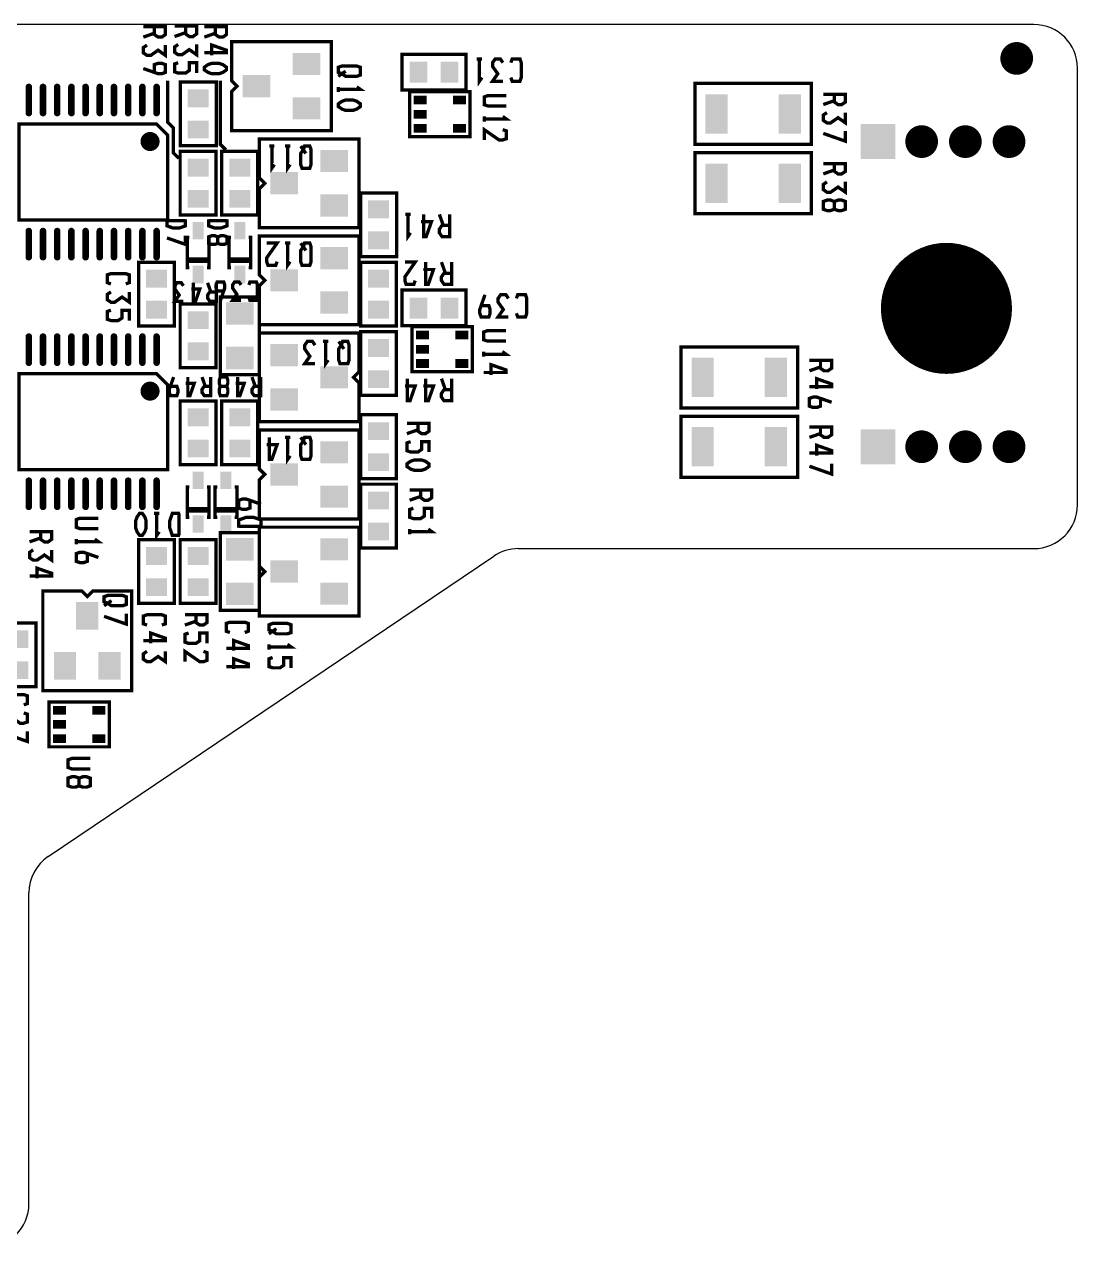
# Model space of a CAD drawing. Extents: x -72 to 72, y -78 to 50.
# Drawn here: x 23.8 to 72, y -72 to -16 of the extents above; entities that cross this region are included whole.
import ezdxf

# ---------------------------------------------------------------- set-up
doc = ezdxf.new("R2010")
doc.units = 0
doc.header["$MEASUREMENT"] = 0
doc.layers.get('0').update_dxf_attribs({"linetype": 'CONTINUOUS'})
for name, color, linetype in [('22-303-0_DRD', 7, 'CONTINUOUS'), ('22-303-0_SMB', 254, 'CONTINUOUS'), ('22-303-0_SSB', 1, 'CONTINUOUS')]:
    doc.layers.add(name, color=color, linetype=linetype)

# ---------------------------------------------------------------- blocks, each defined once
blk = doc.blocks.new('RECTANGLE_1')
blk.add_solid([(0.63627, 0.51308), (0.63627, -0.51308), (-0.63627, 0.51308), (-0.63627, -0.51308)])
blk = doc.blocks.new('RECTANGLE_6')
blk.add_solid([(0.508, 0.9017), (0.508, -0.9017), (-0.508, 0.9017), (-0.508, -0.9017)])
blk = doc.blocks.new('RECTANGLE_7')
blk.add_solid([(0.4826, 0.4064), (0.4826, -0.4064), (-0.4826, 0.4064), (-0.4826, -0.4064)])
blk = doc.blocks.new('RECTANGLE_9')
blk.add_solid([(0.4064, 0.4826), (0.4064, -0.4826), (-0.4064, 0.4826), (-0.4064, -0.4826)])
blk = doc.blocks.new('ROUND_19')
at = {"const_width": 0.7493}
blk.add_lwpolyline([(-0.37465, 0, 1), (0.37465, 0, 1)], format="xyb", close=True, dxfattribs=at)
blk = doc.blocks.new('SQUARE_20')
blk.add_solid([(0.8001, 0.8001), (0.8001, -0.8001), (-0.8001, 0.8001), (-0.8001, -0.8001)])
blk = doc.blocks.new('ROUND_28')
at = {"const_width": 2.99974}
blk.add_lwpolyline([(-1.49987, 0, 1), (1.49987, 0, 1)], format="xyb", close=True, dxfattribs=at)
blk = doc.blocks.new('RECTANGLE_36')
blk.add_solid([(0.508, 0.635), (0.508, -0.635), (-0.508, 0.635), (-0.508, -0.635)])
blk = doc.blocks.new('RECTANGLE_54')
blk.add_solid([(0.25019, 0.40005), (0.25019, -0.40005), (-0.25019, 0.40005), (-0.25019, -0.40005)])
blk = doc.blocks.new('RECTANGLE_56')
blk.add_solid([(0.635, 0.508), (0.635, -0.508), (-0.635, 0.508), (-0.635, -0.508)])
blk = doc.blocks.new('RECTANGLE_58')
blk.add_solid([(0.29972, 0.19939), (0.29972, -0.19939), (-0.29972, 0.19939), (-0.29972, -0.19939)])
blk = doc.blocks.new('OBLONG_60')
at = {"const_width": 0.29972}
blk.add_lwpolyline([(0, 0.59944), (0, -0.59944)], dxfattribs=at)
at = {"const_width": 0.14986}
for points in [[(-0.07493, 0.59944, 1), (0.07493, 0.59944, 1)], [(-0.07493, -0.59944, 1), (0.07493, -0.59944, 1)]]:
    blk.add_lwpolyline(points, format="xyb", close=True, dxfattribs=at)

msp = doc.modelspace()

# ---------------------------------------------------------------- linework, layer by layer
at = {"layer": '22-303-0_DRD'}
for p, q in [((70, -16.042), (-70, -16.042)), ((71.999, -38.041), (71.999, -18.041)), ((46.401, -40.043), (70, -40.043)), ((24.882, -54.142), (45.281, -40.383)), ((24, -70.043), (24, -55.801))]:
    msp.add_line(p, q, dxfattribs=at)
for centre, radius, start, end in [((70, -18.041), 1.999, 360, 90), ((70, -38.041), 1.999, 270, 0), ((46.401, -42.042), 2.001, 90, 124.0329), ((25.999, -55.801), 1.999, 123.9727, 180.0001), ((21.999, -70.043), 2.002, 270, 0)]:
    msp.add_arc(centre, radius, start, end, dxfattribs=at)
at = {"layer": '22-303-0_SSB', "const_width": 0.152}
for points in [[(29.743, -16.147), (29.743, -16.502), (29.914, -16.622), (30.084, -16.622), (30.251, -16.502), (30.251, -16.147), (29.235, -16.147)], [(31.173, -16.119), (31.173, -16.474), (31.341, -16.594), (31.511, -16.594), (31.681, -16.474), (31.681, -16.119), (30.665, -16.119)], [(32.537, -16.147), (32.537, -16.502), (32.708, -16.622), (32.878, -16.622), (33.045, -16.502), (33.045, -16.147), (32.029, -16.147)], [(29.743, -16.444), (29.235, -16.622)], [(31.173, -16.416), (30.665, -16.594)], [(32.537, -16.444), (32.029, -16.622)], [(37.846, -20.899), (37.846, -16.835), (33.274, -16.835), (33.274, -18.613), (33.528, -18.867), (33.274, -19.121), (33.274, -20.899), (37.846, -20.899)], [(29.406, -16.985), (29.235, -17.104), (29.235, -17.34), (29.406, -17.46), (29.576, -17.46), (29.914, -17.221), (30.251, -17.46), (30.251, -16.985)], [(30.833, -16.957), (30.665, -17.076), (30.665, -17.312), (30.833, -17.432), (31.003, -17.432), (31.341, -17.193), (31.681, -17.432), (31.681, -16.957)], [(32.37, -17.46), (32.37, -16.985), (33.045, -17.221), (33.045, -17.34), (32.029, -17.34)], [(44.005, -17.406), (41.084, -17.406), (41.084, -19.045), (44.005, -19.045), (44.005, -17.406)], [(29.743, -18.237), (29.743, -17.881), (29.914, -17.823), (30.084, -17.823), (30.251, -17.881), (30.251, -18.237), (30.084, -18.298), (29.914, -18.298), (29.235, -18.059)], [(30.833, -17.795), (30.665, -17.853), (30.665, -18.209), (30.833, -18.27), (31.173, -18.27), (31.341, -18.151), (31.341, -17.795), (31.681, -17.795), (31.681, -18.27)], [(32.029, -18.001), (32.2, -17.881), (32.37, -17.823), (32.708, -17.823), (32.878, -17.881), (33.045, -18.001), (33.045, -18.12), (32.878, -18.237), (32.708, -18.298), (32.37, -18.298), (32.2, -18.237), (32.029, -18.12), (32.029, -18.001)], [(38.331, -17.945), (38.161, -18.003), (38.161, -18.239), (38.331, -18.3), (38.499, -18.417), (39.007, -18.417), (39.177, -18.359), (39.177, -18.003), (39.007, -17.945), (38.331, -17.945)], [(44.503, -17.625), (44.74, -17.625)], [(44.623, -17.625), (44.623, -18.641), (44.74, -18.471)], [(45.697, -17.792), (45.578, -17.625), (45.342, -17.625), (45.222, -17.792), (45.222, -17.963), (45.461, -18.3), (45.222, -18.641), (45.697, -18.641)], [(46.06, -17.792), (46.121, -17.625), (46.477, -17.625), (46.535, -17.792), (46.535, -18.471), (46.477, -18.641), (46.121, -18.641), (46.06, -18.471)], [(38.499, -18.181), (38.161, -18.417)], [(30.861, -22.169), (30.607, -21.915), (30.607, -20.772), (30.353, -20.518), (30.353, -18.613)], [(32.575, -21.597), (32.575, -18.676), (30.937, -18.676), (30.937, -21.597), (32.575, -21.597)], [(33.02, -21.788), (32.766, -21.534), (32.766, -18.613)], [(38.161, -19.139), (38.161, -18.9)], [(38.161, -19.019), (39.177, -19.019), (39.007, -18.9)], [(59.817, -18.74), (59.817, -21.534), (54.483, -21.534), (54.483, -18.74), (59.817, -18.74)], [(38.161, -19.68), (38.331, -19.56), (38.499, -19.502), (38.839, -19.502), (39.007, -19.56), (39.177, -19.68), (39.177, -19.799), (39.007, -19.916), (38.839, -19.977), (38.499, -19.977), (38.331, -19.916), (38.161, -19.799), (38.161, -19.68)], [(41.427, -19.121), (41.427, -21.178), (44.196, -21.178), (44.196, -19.121), (41.427, -19.121)], [(45.857, -19.774), (45.011, -19.774), (44.841, -19.715), (44.841, -19.36), (45.011, -19.299), (45.857, -19.299)], [(60.869, -19.238), (60.869, -19.593), (61.036, -19.71), (61.206, -19.71), (61.377, -19.593), (61.377, -19.238), (60.361, -19.238)], [(60.869, -19.532), (60.361, -19.71)], [(60.528, -20.076), (60.361, -20.193), (60.361, -20.432), (60.528, -20.548), (60.698, -20.548), (61.036, -20.312), (61.377, -20.548), (61.377, -20.076)], [(30.345, -21.102), (29.845, -20.602), (23.546, -20.602), (23.546, -25.001), (30.345, -25.001), (30.345, -21.102)], [(44.841, -20.492), (44.841, -20.256)], [(44.841, -20.376), (45.857, -20.376), (45.687, -20.256)], [(44.841, -21.331), (44.841, -20.858), (45.519, -21.331), (45.687, -21.331), (45.857, -21.272), (45.857, -20.917), (45.687, -20.858)], [(29.886, -21.28), (29.205, -21.28)], [(29.286, -21.653), (29.286, -21.15)], [(29.797, -21.143), (29.294, -21.143)], [(29.423, -21.742), (29.423, -21.061)], [(29.561, -21.762), (29.561, -21.041)], [(29.698, -21.729), (29.698, -21.074)], [(29.835, -21.62), (29.835, -21.186)], [(39.116, -25.344), (39.116, -21.28), (34.544, -21.28), (34.544, -23.058), (34.798, -23.312), (34.544, -23.566), (34.544, -25.344), (39.116, -25.344)], [(60.361, -21.031), (61.377, -21.387), (61.377, -20.914)], [(29.906, -21.417), (29.185, -21.417)], [(29.873, -21.554), (29.218, -21.554)], [(29.761, -21.691), (29.327, -21.691)], [(30.924, -21.851), (30.924, -24.772), (32.563, -24.772), (32.563, -21.851), (30.924, -21.851)], [(32.83, -21.851), (32.83, -24.772), (34.468, -24.772), (34.468, -21.851), (32.83, -21.851)], [(35.004, -21.61), (35.24, -21.61)], [(35.121, -21.61), (35.121, -22.626), (35.24, -22.456)], [(35.723, -21.61), (35.959, -21.61)], [(35.842, -21.61), (35.842, -22.626), (35.959, -22.456)], [(36.68, -21.948), (36.441, -21.61)], [(36.916, -21.78), (36.858, -21.61), (36.619, -21.61), (36.561, -21.78), (36.441, -21.948), (36.441, -22.456), (36.502, -22.626), (36.858, -22.626), (36.916, -22.456), (36.916, -21.78)], [(59.817, -21.915), (59.817, -24.709), (54.483, -24.709), (54.483, -21.915), (59.817, -21.915)], [(60.869, -22.41), (60.869, -22.766), (61.036, -22.885), (61.206, -22.885), (61.377, -22.766), (61.377, -22.41), (60.361, -22.41)], [(60.869, -22.707), (60.361, -22.885)], [(60.528, -23.248), (60.361, -23.368), (60.361, -23.604), (60.528, -23.723), (60.698, -23.723), (61.036, -23.487), (61.377, -23.723), (61.377, -23.248)], [(40.831, -26.677), (40.831, -23.756), (39.192, -23.756), (39.192, -26.677), (40.831, -26.677)], [(60.869, -24.503), (61.036, -24.562), (61.206, -24.562), (61.377, -24.503), (61.377, -24.148), (61.206, -24.087), (61.036, -24.087), (60.869, -24.148), (60.869, -24.503), (60.698, -24.562), (60.528, -24.562), (60.361, -24.503), (60.361, -24.148), (60.528, -24.087), (60.698, -24.087), (60.869, -24.148)], [(30.32, -24.968), (30.32, -25.265), (30.602, -25.364), (30.884, -25.364), (31.166, -25.265), (31.166, -24.968)], [(30.32, -25.019), (31.166, -25.019)], [(32.225, -24.968), (32.225, -25.265), (32.507, -25.364), (32.789, -25.364), (33.071, -25.265), (33.071, -24.968)], [(32.225, -25.019), (33.071, -25.019)], [(41.232, -24.737), (41.468, -24.737)], [(41.349, -24.737), (41.349, -25.753), (41.468, -25.583)], [(41.951, -25.075), (42.426, -25.075), (42.187, -25.753), (42.07, -25.753), (42.07, -24.737)], [(42.967, -25.245), (42.789, -24.737)], [(43.264, -25.245), (42.908, -25.245), (42.789, -25.415), (42.789, -25.583), (42.908, -25.753), (43.264, -25.753), (43.264, -24.737)], [(30.32, -25.816), (31.166, -26.113), (31.166, -25.717)], [(31.351, -25.788), (31.25, -25.788), (31.25, -27.185), (31.351, -27.185)], [(32.149, -27.185), (32.25, -27.185), (32.25, -25.788), (32.149, -25.788)], [(32.647, -26.065), (32.789, -26.113), (32.929, -26.113), (33.071, -26.065), (33.071, -25.768), (32.929, -25.717), (32.789, -25.717), (32.647, -25.768), (32.647, -26.065), (32.507, -26.113), (32.365, -26.113), (32.225, -26.065), (32.225, -25.768), (32.365, -25.717), (32.507, -25.717), (32.647, -25.768)], [(33.256, -25.788), (33.155, -25.788), (33.155, -27.185), (33.256, -27.185)], [(34.054, -27.185), (34.155, -27.185), (34.155, -25.788), (34.054, -25.788)], [(39.116, -29.789), (39.116, -25.725), (34.544, -25.725), (34.544, -27.503), (34.798, -27.757), (34.544, -28.011), (34.544, -29.789), (39.116, -29.789)], [(34.884, -26.055), (35.359, -26.055), (34.884, -26.731), (34.884, -26.901), (34.943, -27.071), (35.298, -27.071), (35.359, -26.901)], [(35.723, -26.055), (35.959, -26.055)], [(35.842, -26.055), (35.842, -27.071), (35.959, -26.901)], [(36.68, -26.393), (36.441, -26.055)], [(36.916, -26.223), (36.858, -26.055), (36.619, -26.055), (36.561, -26.223), (36.441, -26.393), (36.441, -26.901), (36.502, -27.071), (36.858, -27.071), (36.916, -26.901), (36.916, -26.223)], [(29.02, -26.931), (29.02, -29.852), (30.658, -29.852), (30.658, -26.931), (29.02, -26.931)], [(31.25, -26.886), (31.25, -26.787), (32.25, -26.787), (32.25, -26.886), (31.25, -26.886)], [(33.155, -26.886), (33.155, -26.787), (34.155, -26.787), (34.155, -26.886), (33.155, -26.886)], [(39.179, -26.931), (39.179, -29.852), (40.818, -29.852), (40.818, -26.931), (39.179, -26.931)], [(41.209, -26.924), (41.681, -26.924), (41.209, -27.602), (41.209, -27.77), (41.267, -27.94), (41.623, -27.94), (41.681, -27.77)], [(42.047, -27.262), (42.52, -27.262), (42.283, -27.94), (42.164, -27.94), (42.164, -26.924)], [(43.063, -27.432), (42.885, -26.924)], [(43.358, -27.432), (43.002, -27.432), (42.885, -27.602), (42.885, -27.77), (43.002, -27.94), (43.358, -27.94), (43.358, -26.924)], [(27.755, -27.922), (27.584, -27.864), (27.584, -27.508), (27.755, -27.45), (28.433, -27.45), (28.6, -27.508), (28.6, -27.864), (28.433, -27.922)], [(31.074, -28.011), (30.975, -27.869), (30.78, -27.869), (30.681, -28.011), (30.681, -28.151), (30.879, -28.433), (30.681, -28.717), (31.074, -28.717)], [(31.43, -28.151), (31.824, -28.151), (31.628, -28.717), (31.529, -28.717), (31.529, -27.869)], [(32.327, -28.293), (32.179, -27.869)], [(32.573, -28.293), (32.278, -28.293), (32.179, -28.433), (32.179, -28.575), (32.278, -28.717), (32.573, -28.717), (32.573, -27.869)], [(32.916, -28.252), (32.619, -28.252), (32.57, -28.11), (32.57, -27.97), (32.619, -27.828), (32.916, -27.828), (32.964, -27.97), (32.964, -28.11), (32.769, -28.676)], [(33.713, -27.97), (33.614, -27.828), (33.419, -27.828), (33.32, -27.97), (33.32, -28.11), (33.518, -28.392), (33.32, -28.676), (33.713, -28.676)], [(34.069, -27.97), (34.117, -27.828), (34.414, -27.828), (34.463, -27.97), (34.463, -28.534), (34.414, -28.676), (34.117, -28.676), (34.069, -28.534)], [(27.755, -28.288), (27.584, -28.405), (27.584, -28.643), (27.755, -28.76), (27.925, -28.76), (28.263, -28.524), (28.6, -28.76), (28.6, -28.288)], [(34.544, -32.075), (34.544, -28.519), (32.766, -28.519), (32.766, -32.075), (34.544, -32.075)], [(44.005, -28.201), (41.084, -28.201), (41.084, -29.84), (44.005, -29.84), (44.005, -28.201)], [(44.699, -28.925), (45.055, -28.925), (45.113, -29.095), (45.113, -29.266), (45.055, -29.433), (44.699, -29.433), (44.638, -29.266), (44.638, -29.095), (44.877, -28.417)], [(45.951, -28.587), (45.832, -28.417), (45.596, -28.417), (45.476, -28.587), (45.476, -28.758), (45.715, -29.095), (45.476, -29.433), (45.951, -29.433)], [(46.314, -28.587), (46.375, -28.417), (46.731, -28.417), (46.789, -28.587), (46.789, -29.266), (46.731, -29.433), (46.375, -29.433), (46.314, -29.266)], [(27.755, -29.126), (27.584, -29.184), (27.584, -29.54), (27.755, -29.598), (28.092, -29.598), (28.263, -29.482), (28.263, -29.126), (28.6, -29.126), (28.6, -29.598)], [(30.924, -28.836), (30.924, -31.757), (32.563, -31.757), (32.563, -28.836), (30.924, -28.836)], [(34.544, -30.17), (34.544, -34.234), (39.116, -34.234), (39.116, -32.456), (38.862, -32.202), (39.116, -31.948), (39.116, -30.17), (34.544, -30.17)], [(39.179, -30.106), (39.179, -33.027), (40.818, -33.027), (40.818, -30.106), (39.179, -30.106)], [(41.532, -29.885), (41.532, -31.943), (44.3, -31.943), (44.3, -29.885), (41.532, -29.885)], [(45.834, -30.538), (44.988, -30.538), (44.818, -30.48), (44.818, -30.124), (44.988, -30.063), (45.834, -30.063)], [(37.099, -30.729), (36.98, -30.558), (36.744, -30.558), (36.624, -30.729), (36.624, -30.899), (36.86, -31.237), (36.624, -31.574), (37.099, -31.574)], [(37.462, -30.558), (37.699, -30.558)], [(37.582, -30.558), (37.582, -31.574), (37.699, -31.407)], [(38.42, -30.899), (38.181, -30.558)], [(38.656, -30.729), (38.598, -30.558), (38.359, -30.558), (38.301, -30.729), (38.181, -30.899), (38.181, -31.407), (38.242, -31.574), (38.598, -31.574), (38.656, -31.407), (38.656, -30.729)], [(59.182, -30.805), (59.182, -33.599), (53.848, -33.599), (53.848, -30.805), (59.182, -30.805)], [(44.818, -31.257), (44.818, -31.021)], [(44.818, -31.14), (45.834, -31.14), (45.667, -31.021)], [(60.234, -31.427), (60.234, -31.783), (60.401, -31.902), (60.571, -31.902), (60.742, -31.783), (60.742, -31.427), (59.726, -31.427)], [(45.159, -32.095), (45.159, -31.623), (45.834, -31.859), (45.834, -31.978), (44.818, -31.978)], [(60.234, -31.724), (59.726, -31.902)], [(30.345, -32.532), (29.845, -32.032), (23.546, -32.032), (23.546, -36.431), (30.345, -36.431), (30.345, -32.532)], [(29.423, -33.172), (29.423, -32.491)], [(29.561, -33.192), (29.561, -32.471)], [(29.698, -33.159), (29.698, -32.504)], [(30.475, -32.611), (30.772, -32.611), (30.82, -32.751), (30.82, -32.893), (30.772, -33.035), (30.475, -33.035), (30.427, -32.893), (30.427, -32.751), (30.625, -32.187)], [(31.176, -32.469), (31.57, -32.469), (31.374, -33.035), (31.275, -33.035), (31.275, -32.187)], [(32.073, -32.611), (31.925, -32.187)], [(32.319, -32.611), (32.024, -32.611), (31.925, -32.751), (31.925, -32.893), (32.024, -33.035), (32.319, -33.035), (32.319, -32.187)], [(32.761, -32.611), (32.713, -32.751), (32.713, -32.893), (32.761, -33.035), (33.058, -33.035), (33.106, -32.893), (33.106, -32.751), (33.058, -32.611), (32.761, -32.611), (32.713, -32.469), (32.713, -32.329), (32.761, -32.187), (33.058, -32.187), (33.106, -32.329), (33.106, -32.469), (33.058, -32.611)], [(33.462, -32.469), (33.856, -32.469), (33.66, -33.035), (33.561, -33.035), (33.561, -32.187)], [(34.359, -32.611), (34.211, -32.187)], [(34.605, -32.611), (34.31, -32.611), (34.211, -32.751), (34.211, -32.893), (34.31, -33.035), (34.605, -33.035), (34.605, -32.187)], [(41.209, -32.596), (41.681, -32.596), (41.445, -33.274), (41.326, -33.274), (41.326, -32.258)], [(42.047, -32.596), (42.52, -32.596), (42.283, -33.274), (42.164, -33.274), (42.164, -32.258)], [(43.063, -32.766), (42.885, -32.258)], [(43.358, -32.766), (43.002, -32.766), (42.885, -32.936), (42.885, -33.104), (43.002, -33.274), (43.358, -33.274), (43.358, -32.258)], [(60.063, -32.74), (60.063, -32.265), (60.742, -32.504), (60.742, -32.621), (59.726, -32.621)], [(29.906, -32.847), (29.185, -32.847)], [(29.886, -32.71), (29.205, -32.71)], [(29.873, -32.984), (29.218, -32.984)], [(29.286, -33.083), (29.286, -32.58)], [(29.797, -32.573), (29.294, -32.573)], [(29.835, -33.048), (29.835, -32.613)], [(60.234, -33.165), (60.234, -33.52), (60.063, -33.579), (59.893, -33.579), (59.726, -33.52), (59.726, -33.165), (59.893, -33.104), (60.063, -33.104), (60.742, -33.342)], [(29.761, -33.121), (29.327, -33.121)], [(30.924, -33.281), (30.924, -36.202), (32.563, -36.202), (32.563, -33.281), (30.924, -33.281)], [(32.83, -33.281), (32.83, -36.202), (34.468, -36.202), (34.468, -33.281), (32.83, -33.281)], [(39.179, -33.916), (39.179, -36.837), (40.818, -36.837), (40.818, -33.916), (39.179, -33.916)], [(59.182, -33.98), (59.182, -36.774), (53.848, -36.774), (53.848, -33.98), (59.182, -33.98)], [(39.116, -38.679), (39.116, -34.615), (34.544, -34.615), (34.544, -36.393), (34.798, -36.647), (34.544, -36.901), (34.544, -38.679), (39.116, -38.679)], [(41.808, -34.308), (41.808, -34.663), (41.979, -34.78), (42.149, -34.78), (42.316, -34.663), (42.316, -34.308), (41.3, -34.308)], [(41.808, -34.602), (41.3, -34.78)], [(60.234, -34.475), (60.234, -34.831), (60.401, -34.95), (60.571, -34.95), (60.742, -34.831), (60.742, -34.475), (59.726, -34.475)], [(60.234, -34.772), (59.726, -34.95)], [(34.884, -35.283), (35.359, -35.283), (35.121, -35.961), (35.004, -35.961), (35.004, -34.945)], [(35.723, -34.945), (35.959, -34.945)], [(35.842, -34.945), (35.842, -35.961), (35.959, -35.791)], [(36.68, -35.283), (36.441, -34.945)], [(36.916, -35.113), (36.858, -34.945), (36.619, -34.945), (36.561, -35.113), (36.441, -35.283), (36.441, -35.791), (36.502, -35.961), (36.858, -35.961), (36.916, -35.791), (36.916, -35.113)], [(41.471, -35.146), (41.3, -35.204), (41.3, -35.56), (41.471, -35.618), (41.808, -35.618), (41.979, -35.501), (41.979, -35.146), (42.316, -35.146), (42.316, -35.618)], [(60.063, -35.788), (60.063, -35.313), (60.742, -35.552), (60.742, -35.669), (59.726, -35.669)], [(41.3, -36.162), (41.471, -36.042), (41.641, -35.984), (41.979, -35.984), (42.149, -36.042), (42.316, -36.162), (42.316, -36.279), (42.149, -36.398), (41.979, -36.456), (41.641, -36.456), (41.471, -36.398), (41.3, -36.279), (41.3, -36.162)], [(59.726, -36.271), (60.742, -36.627), (60.742, -36.152)], [(31.351, -37.218), (31.25, -37.218), (31.25, -38.615), (31.351, -38.615)], [(32.149, -38.615), (32.25, -38.615), (32.25, -37.218), (32.149, -37.218)], [(32.621, -37.218), (32.52, -37.218), (32.52, -38.615), (32.621, -38.615)], [(33.419, -38.615), (33.52, -38.615), (33.52, -37.218), (33.419, -37.218)], [(39.179, -37.091), (39.179, -40.012), (40.818, -40.012), (40.818, -37.091), (39.179, -37.091)], [(41.935, -37.356), (41.935, -37.711), (42.106, -37.828), (42.276, -37.828), (42.443, -37.711), (42.443, -37.356), (41.427, -37.356)], [(34.115, -37.831), (34.115, -38.186), (33.945, -38.247), (33.777, -38.247), (33.607, -38.186), (33.607, -37.831), (33.777, -37.772), (33.945, -37.772), (34.623, -38.008)], [(41.935, -37.65), (41.427, -37.828)], [(27.183, -39.126), (26.335, -39.126), (26.167, -39.067), (26.167, -38.712), (26.335, -38.651), (27.183, -38.651)], [(29.187, -38.425), (29.307, -38.593), (29.365, -38.763), (29.365, -39.101), (29.307, -39.271), (29.187, -39.441), (29.068, -39.441), (28.951, -39.271), (28.89, -39.101), (28.89, -38.763), (28.951, -38.593), (29.068, -38.425), (29.187, -38.425)], [(29.728, -38.425), (29.967, -38.425)], [(29.848, -38.425), (29.848, -39.441), (29.967, -39.271)], [(30.922, -38.425), (30.566, -38.425), (30.45, -38.763), (30.45, -39.101), (30.566, -39.441), (30.922, -39.441)], [(30.864, -38.425), (30.864, -39.441)], [(31.25, -38.316), (31.25, -38.217), (32.25, -38.217), (32.25, -38.316), (31.25, -38.316)], [(32.52, -38.316), (32.52, -38.217), (33.52, -38.217), (33.52, -38.316), (32.52, -38.316)], [(34.623, -39.085), (34.623, -38.73), (34.285, -38.61), (33.945, -38.61), (33.607, -38.73), (33.607, -39.085)], [(41.598, -38.194), (41.427, -38.252), (41.427, -38.608), (41.598, -38.666), (41.935, -38.666), (42.106, -38.549), (42.106, -38.194), (42.443, -38.194), (42.443, -38.666)], [(24.536, -39.261), (24.536, -39.616), (24.707, -39.733), (24.877, -39.733), (25.044, -39.616), (25.044, -39.261), (24.028, -39.261)], [(34.623, -39.024), (33.607, -39.024)], [(39.116, -43.124), (39.116, -39.06), (34.544, -39.06), (34.544, -40.838), (34.798, -41.092), (34.544, -41.346), (34.544, -43.124), (39.116, -43.124)], [(41.427, -39.388), (41.427, -39.149)], [(41.427, -39.268), (42.443, -39.268), (42.276, -39.149)], [(24.536, -39.555), (24.028, -39.733)], [(26.167, -39.845), (26.167, -39.609)], [(26.167, -39.728), (27.183, -39.728), (27.013, -39.609)], [(29.02, -39.631), (29.02, -42.552), (30.658, -42.552), (30.658, -39.631), (29.02, -39.631)], [(30.924, -39.631), (30.924, -42.552), (32.563, -42.552), (32.563, -39.631), (30.924, -39.631)], [(34.544, -42.87), (34.544, -39.314), (32.766, -39.314), (32.766, -42.87), (34.544, -42.87)], [(24.199, -40.099), (24.028, -40.216), (24.028, -40.454), (24.199, -40.571), (24.369, -40.571), (24.707, -40.335), (25.044, -40.571), (25.044, -40.099)], [(26.675, -40.269), (26.675, -40.625), (26.505, -40.683), (26.335, -40.683), (26.167, -40.625), (26.167, -40.269), (26.335, -40.21), (26.505, -40.21), (27.183, -40.447)], [(24.369, -41.409), (24.369, -40.937), (25.044, -41.173), (25.044, -41.293), (24.028, -41.293)], [(24.638, -46.553), (28.702, -46.553), (28.702, -41.981), (26.924, -41.981), (26.67, -42.235), (26.416, -41.981), (24.638, -41.981), (24.638, -46.553)], [(27.61, -42.187), (27.44, -42.245), (27.44, -42.481), (27.61, -42.542), (27.78, -42.659), (28.288, -42.659), (28.456, -42.601), (28.456, -42.245), (28.288, -42.187), (27.61, -42.187)], [(27.78, -42.423), (27.44, -42.659)], [(27.44, -43.142), (28.456, -43.497), (28.456, -43.025)], [(29.406, -43.543), (29.235, -43.485), (29.235, -43.129), (29.406, -43.071), (30.084, -43.071), (30.251, -43.129), (30.251, -43.485), (30.084, -43.543)], [(31.648, -43.071), (31.648, -43.426), (31.819, -43.543), (31.989, -43.543), (32.156, -43.426), (32.156, -43.071), (31.14, -43.071)], [(24.32, -46.362), (24.32, -43.441), (22.682, -43.441), (22.682, -46.362), (24.32, -46.362)], [(31.648, -43.365), (31.14, -43.543)], [(33.2, -43.883), (33.03, -43.825), (33.03, -43.469), (33.2, -43.411), (33.879, -43.411), (34.046, -43.469), (34.046, -43.825), (33.879, -43.883)], [(35.156, -43.469), (34.986, -43.53), (34.986, -43.766), (35.156, -43.825), (35.324, -43.944), (35.832, -43.944), (36.002, -43.886), (36.002, -43.53), (35.832, -43.469), (35.156, -43.469)], [(35.324, -43.708), (34.986, -43.944)], [(29.576, -44.381), (29.576, -43.909), (30.251, -44.145), (30.251, -44.264), (29.235, -44.264)], [(31.311, -43.909), (31.14, -43.967), (31.14, -44.323), (31.311, -44.381), (31.648, -44.381), (31.819, -44.264), (31.819, -43.909), (32.156, -43.909), (32.156, -44.381)], [(33.371, -44.722), (33.371, -44.249), (34.046, -44.485), (34.046, -44.605), (33.03, -44.605)], [(29.406, -44.747), (29.235, -44.864), (29.235, -45.103), (29.406, -45.219), (29.576, -45.219), (29.914, -44.983), (30.251, -45.219), (30.251, -44.747)], [(31.14, -45.219), (31.14, -44.747), (31.819, -45.219), (31.989, -45.219), (32.156, -45.161), (32.156, -44.805), (31.989, -44.747)], [(34.986, -44.663), (34.986, -44.427)], [(34.986, -44.546), (36.002, -44.546), (35.832, -44.427)], [(33.371, -45.56), (33.371, -45.087), (34.046, -45.324), (34.046, -45.443), (33.03, -45.443)], [(35.156, -45.029), (34.986, -45.087), (34.986, -45.443), (35.156, -45.501), (35.494, -45.501), (35.664, -45.384), (35.664, -45.029), (36.002, -45.029), (36.002, -45.501)], [(23.086, -47.198), (22.918, -47.14), (22.918, -46.784), (23.086, -46.726), (23.764, -46.726), (23.934, -46.784), (23.934, -47.14), (23.764, -47.198)], [(24.917, -47.061), (24.917, -49.118), (27.686, -49.118), (27.686, -47.061), (24.917, -47.061)], [(22.918, -48.036), (22.918, -47.564), (23.594, -48.036), (23.764, -48.036), (23.934, -47.978), (23.934, -47.622), (23.764, -47.564)], [(22.918, -48.519), (23.934, -48.874), (23.934, -48.402)], [(26.807, -50.127), (25.961, -50.127), (25.791, -50.066), (25.791, -49.71), (25.961, -49.652), (26.807, -49.652)], [(26.299, -50.904), (26.469, -50.965), (26.637, -50.965), (26.807, -50.904), (26.807, -50.548), (26.637, -50.49), (26.469, -50.49), (26.299, -50.548), (26.299, -50.904), (26.129, -50.965), (25.961, -50.965), (25.791, -50.904), (25.791, -50.548), (25.961, -50.49), (26.129, -50.49), (26.299, -50.548)]]:
    msp.add_lwpolyline(points, dxfattribs=at)
for points in [[(29.185, -21.402, -0.414214), (29.545, -21.041)], [(29.545, -21.041, -0.414214), (29.906, -21.402)], [(29.545, -21.762, -0.414214), (29.185, -21.402)], [(29.906, -21.402, -0.414214), (29.545, -21.762)], [(29.185, -32.832, -0.414214), (29.545, -32.471)], [(29.545, -32.471, -0.414214), (29.906, -32.832)], [(29.545, -33.192, -0.414214), (29.185, -32.832)], [(29.906, -32.832, -0.414214), (29.545, -33.192)]]:
    msp.add_lwpolyline(points, format="xyb", dxfattribs=at)

# ---------------------------------------------------------------- block references
at = {"layer": '22-303-0_SMB', "xscale": -1, "rotation": 180}
for name, p in [('RECTANGLE_56', (36.703, -17.851)), ('ROUND_19', (69.215, -17.597)), ('RECTANGLE_9', (41.834, -18.232)), ('RECTANGLE_9', (43.256, -18.232)), ('RECTANGLE_56', (34.417, -18.867)), ('OBLONG_60', (23.995, -19.502)), ('OBLONG_60', (24.646, -19.502)), ('OBLONG_60', (25.296, -19.502)), ('OBLONG_60', (25.946, -19.502)), ('OBLONG_60', (26.594, -19.502)), ('OBLONG_60', (27.244, -19.502)), ('OBLONG_60', (27.894, -19.502)), ('OBLONG_60', (28.545, -19.502)), ('OBLONG_60', (29.195, -19.502)), ('OBLONG_60', (29.845, -19.502)), ('RECTANGLE_7', (31.75, -19.426)), ('RECTANGLE_56', (36.703, -19.883)), ('RECTANGLE_58', (41.91, -19.502)), ('RECTANGLE_58', (43.711, -19.502)), ('RECTANGLE_6', (55.474, -20.137)), ('RECTANGLE_6', (58.826, -20.137)), ('RECTANGLE_58', (41.91, -20.152)), ('RECTANGLE_7', (31.75, -20.848)), ('RECTANGLE_58', (41.91, -20.802)), ('RECTANGLE_58', (43.711, -20.802)), ('SQUARE_20', (62.865, -21.407)), ('ROUND_19', (64.864, -21.407)), ('ROUND_19', (66.865, -21.407)), ('ROUND_19', (68.864, -21.407)), ('RECTANGLE_56', (37.973, -22.296)), ('RECTANGLE_7', (31.75, -22.601)), ('RECTANGLE_7', (33.655, -22.601)), ('RECTANGLE_56', (35.687, -23.312)), ('RECTANGLE_6', (55.474, -23.312)), ('RECTANGLE_6', (58.826, -23.312)), ('RECTANGLE_7', (31.75, -24.023)), ('RECTANGLE_7', (33.655, -24.023)), ('RECTANGLE_56', (37.973, -24.328)), ('RECTANGLE_7', (40.005, -24.506)), ('RECTANGLE_54', (31.75, -25.486)), ('RECTANGLE_54', (33.655, -25.486)), ('OBLONG_60', (23.995, -26.101)), ('OBLONG_60', (24.646, -26.101)), ('OBLONG_60', (25.296, -26.101)), ('OBLONG_60', (25.946, -26.101)), ('OBLONG_60', (26.594, -26.101)), ('OBLONG_60', (27.244, -26.101)), ('OBLONG_60', (27.894, -26.101)), ('OBLONG_60', (28.545, -26.101)), ('OBLONG_60', (29.195, -26.101)), ('OBLONG_60', (29.845, -26.101)), ('RECTANGLE_7', (40.005, -25.928)), ('RECTANGLE_56', (37.973, -26.741)), ('ROUND_28', (65.999, -29.042)), ('RECTANGLE_7', (29.845, -27.681)), ('RECTANGLE_54', (31.75, -27.488)), ('RECTANGLE_54', (33.655, -27.488)), ('RECTANGLE_56', (35.687, -27.757)), ('RECTANGLE_7', (40.005, -27.681)), ('RECTANGLE_56', (37.973, -28.773)), ('RECTANGLE_9', (41.834, -29.027)), ('RECTANGLE_9', (43.256, -29.027)), ('RECTANGLE_7', (29.845, -29.103)), ('RECTANGLE_1', (33.655, -29.281)), ('RECTANGLE_7', (40.005, -29.103)), ('RECTANGLE_7', (31.75, -29.586)), ('OBLONG_60', (23.995, -30.932)), ('OBLONG_60', (24.646, -30.932)), ('OBLONG_60', (25.296, -30.932)), ('OBLONG_60', (25.946, -30.932)), ('OBLONG_60', (26.594, -30.932)), ('OBLONG_60', (27.244, -30.932)), ('OBLONG_60', (27.894, -30.932)), ('OBLONG_60', (28.545, -30.932)), ('OBLONG_60', (29.195, -30.932)), ('OBLONG_60', (29.845, -30.932)), ('RECTANGLE_58', (42.014, -30.266)), ('RECTANGLE_58', (43.815, -30.266)), ('RECTANGLE_7', (31.75, -31.008)), ('RECTANGLE_1', (33.655, -31.313)), ('RECTANGLE_56', (35.687, -31.186)), ('RECTANGLE_7', (40.005, -30.856)), ('RECTANGLE_58', (42.014, -30.917)), ('RECTANGLE_6', (54.839, -32.202)), ('RECTANGLE_6', (58.191, -32.202)), ('RECTANGLE_56', (37.973, -32.202)), ('RECTANGLE_7', (40.005, -32.278)), ('RECTANGLE_58', (42.014, -31.567)), ('RECTANGLE_58', (43.815, -31.567)), ('RECTANGLE_56', (35.687, -33.218)), ('RECTANGLE_7', (31.75, -34.031)), ('RECTANGLE_7', (33.655, -34.031)), ('RECTANGLE_7', (40.005, -34.666)), ('RECTANGLE_6', (54.839, -35.377)), ('RECTANGLE_6', (58.191, -35.377)), ('SQUARE_20', (62.865, -35.377)), ('ROUND_19', (64.864, -35.377)), ('ROUND_19', (66.865, -35.377)), ('ROUND_19', (68.864, -35.377)), ('RECTANGLE_7', (31.75, -35.453)), ('RECTANGLE_7', (33.655, -35.453)), ('RECTANGLE_56', (37.973, -35.631)), ('RECTANGLE_7', (40.005, -36.088)), ('RECTANGLE_56', (35.687, -36.647)), ('OBLONG_60', (23.995, -37.531)), ('OBLONG_60', (24.646, -37.531)), ('OBLONG_60', (25.296, -37.531)), ('OBLONG_60', (25.946, -37.531)), ('OBLONG_60', (26.594, -37.531)), ('OBLONG_60', (27.244, -37.531)), ('OBLONG_60', (27.894, -37.531)), ('OBLONG_60', (28.545, -37.531)), ('OBLONG_60', (29.195, -37.531)), ('OBLONG_60', (29.845, -37.531)), ('RECTANGLE_54', (31.75, -36.916)), ('RECTANGLE_54', (33.02, -36.916)), ('RECTANGLE_56', (37.973, -37.663)), ('RECTANGLE_7', (40.005, -37.841)), ('RECTANGLE_54', (31.75, -38.918)), ('RECTANGLE_54', (33.02, -38.918)), ('RECTANGLE_7', (40.005, -39.263)), ('RECTANGLE_1', (33.655, -40.076)), ('RECTANGLE_56', (37.973, -40.076)), ('RECTANGLE_7', (29.845, -40.381)), ('RECTANGLE_7', (31.75, -40.381)), ('RECTANGLE_56', (35.687, -41.092)), ('RECTANGLE_7', (29.845, -41.803)), ('RECTANGLE_7', (31.75, -41.803)), ('RECTANGLE_1', (33.655, -42.108)), ('RECTANGLE_56', (37.973, -42.108)), ('RECTANGLE_36', (26.67, -43.124)), ('RECTANGLE_7', (23.495, -44.191)), ('RECTANGLE_36', (25.654, -45.41)), ('RECTANGLE_36', (27.686, -45.41)), ('RECTANGLE_7', (23.495, -45.613)), ('RECTANGLE_58', (25.4, -47.442)), ('RECTANGLE_58', (27.201, -47.442)), ('RECTANGLE_58', (25.4, -48.092)), ('RECTANGLE_58', (25.4, -48.742)), ('RECTANGLE_58', (27.201, -48.742))]:
    msp.add_blockref(name, p, dxfattribs=at)

doc.saveas('drawing.dxf')
